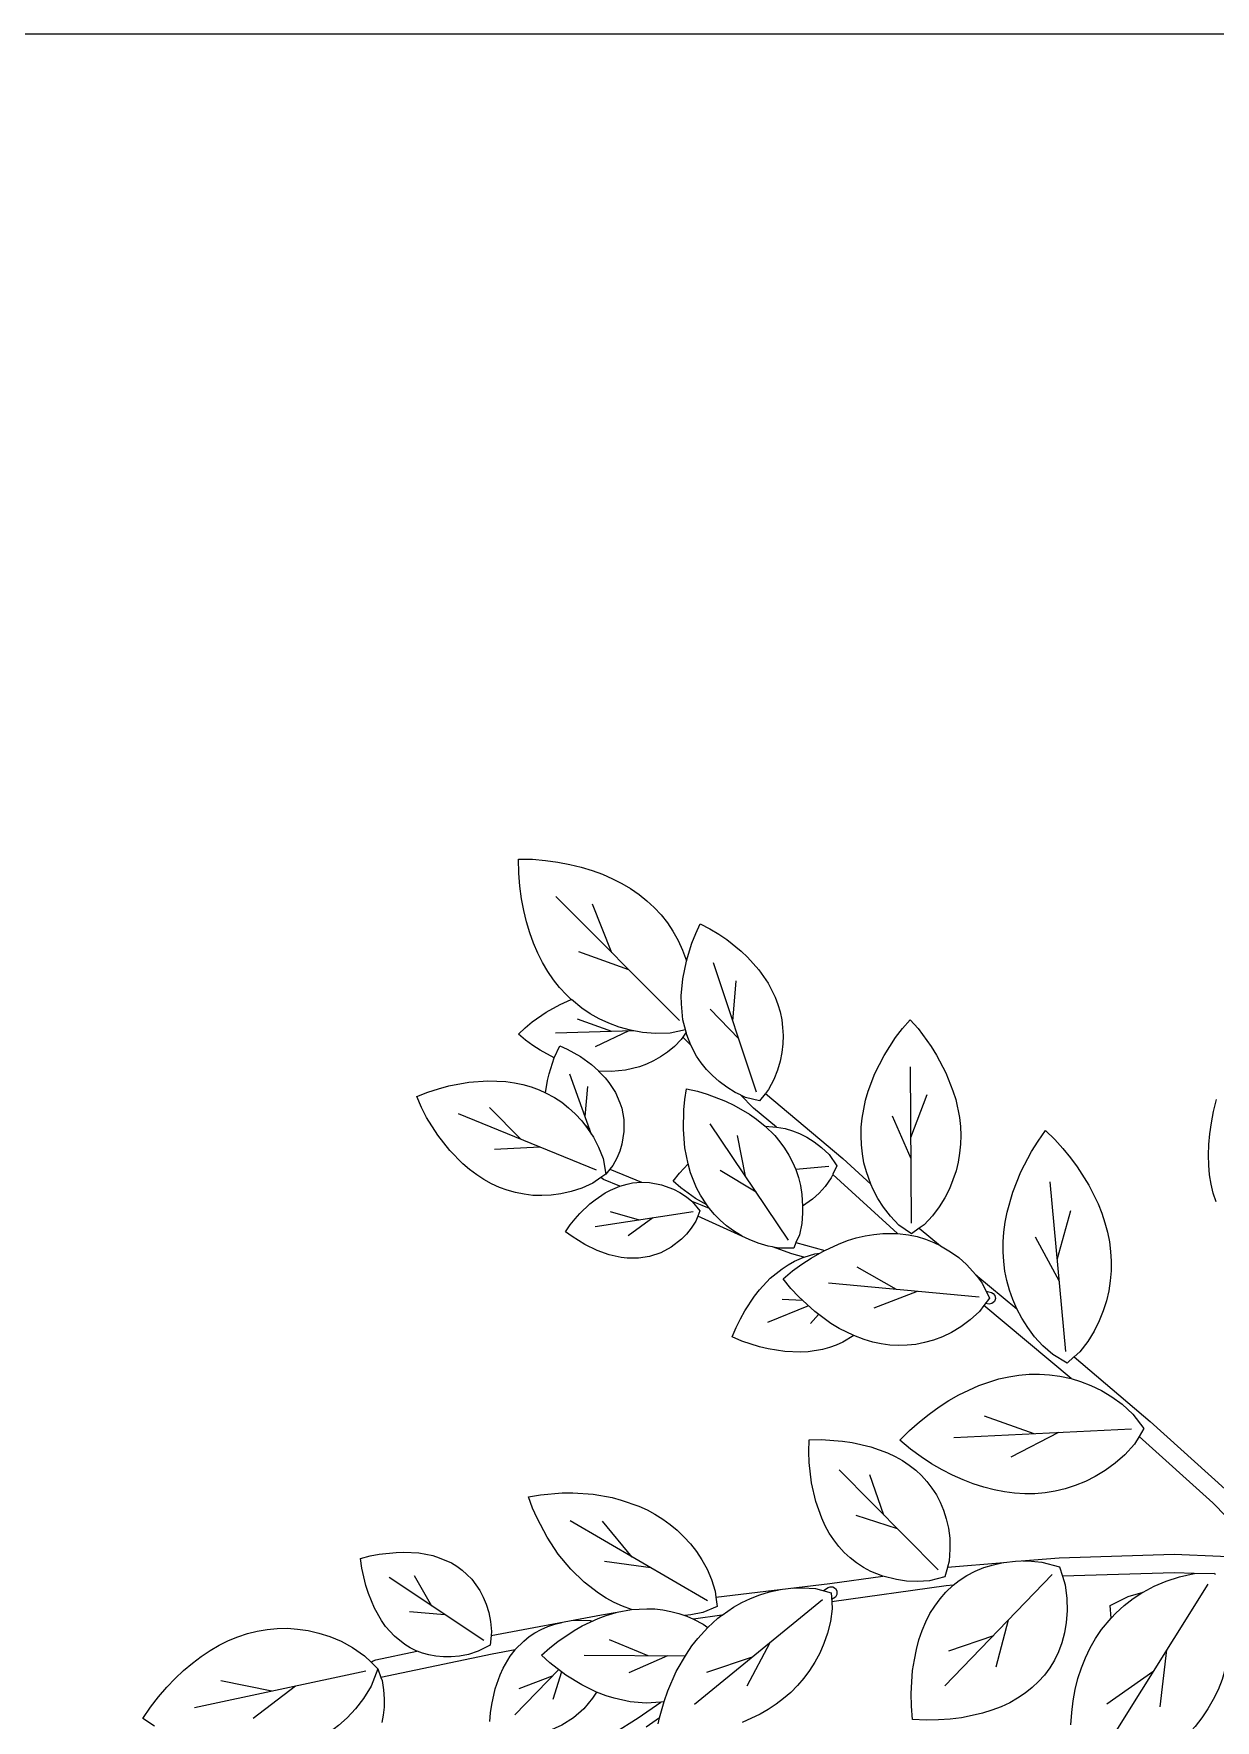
# Model space of a CAD drawing. Header units: millimetres. Extents: x 488786 to 747986, y 25193 to 95000.
# Drawn here: x 579773 to 580394, y 82563 to 83449 of the extents above; entities that cross this region are included whole.
import ezdxf

# ---------------------------------------------------------------- set-up
doc = ezdxf.new("R2010")
doc.units = ezdxf.units.MM
for name, color, linetype in [('10. ETC', 251, 'Continuous'), ('6. FUR1', 181, 'Continuous'), ('8. FUR-L', 74, 'Continuous')]:
    doc.layers.add(name, color=color, linetype=linetype)
doc.layers.add('7. FUR2', color=241, linetype='Continuous', lineweight=5)

# ---------------------------------------------------------------- blocks, each defined once
blk = doc.blocks.new('YUHIHA_Accessory_Plant_Shrub_A_Plan')
at = {"layer": '6. FUR1'}
for points in [[(-95.2, -80), (-94.8, -73.5), (-94, -67.3), (-92.9, -61.4), (-91.5, -55.6), (-89.7, -50), (-87.6, -44.7), (-85.1, -39.5), (-82.3, -34.6), (-79.1, -29.9), (-74.1, -23.9), (-74.5, -17.3), (-65.2, -12.5), (-57.3, -10.2), (-51.5, -7.1), (-45.2, -4.4), (-38.1, -2.1), (-30.4, -0.5), (-40.8, 0), (-99.6, -1.8), (-98.2, -6.3), (-97.3, -13.6), (-97.2, -20.1), (-97.7, -26.1), (-98.6, -31.6), (-100, -36.8), (-101.8, -41.5), (-103.9, -45.9), (-106.3, -50), (-109.1, -53.8), (-112.2, -57.2), (-115.5, -60.4), (-119.2, -63.3), (-123.2, -66), (-127.4, -68.3), (-131.9, -70.4), (-136.7, -72.3), (-141.7, -73.8), (-147.1, -75.1), (-152.7, -76.2), (-158.6, -76.9), (-164.8, -77.4), (-171.3, -77.5), (-178.4, -77.1), (-179, -70.1), (-179.1, -63.5), (-178.9, -57.3), (-178.4, -51.4), (-177.5, -45.8), (-176.4, -40.4), (-175.1, -35.3), (-173.4, -30.4), (-171.5, -25.8), (-169.3, -21.5), (-166.8, -17.5), (-164, -13.7), (-160.9, -10.2), (-157.1, -6.6), (-160.8, -6.9), (-220.9, -15.3), (-220.7, -19), (-221.6, -25.6), (-223.1, -31.7), (-225, -37.2), (-227.2, -42.3), (-229.8, -47), (-232.6, -51.4), (-235.6, -55.5), (-238.9, -59.3), (-242.4, -62.9), (-246.2, -66.1), (-250.1, -69.1), (-254.3, -71.9), (-258.6, -74.4), (-267.9, -78.7)], [(-312.2, -79.4), (-311.4, -76.2), (-318.5, -81.2)], [(-400.6, -78.2), (-400.2, -73.6), (-399.6, -69.2), (-397.8, -61), (-395.2, -53.6), (-393.6, -50.2), (-389.9, -43.9), (-387.2, -40.5), (-399.4, -42.8), (-457.8, -55.1), (-457.2, -56.6), (-456.4, -61.6), (-456.1, -66.3), (-456.2, -70.7), (-456.6, -74.8), (-457.4, -78.7)], [(-576.8, -80.6), (-583, -76.7), (-578.9, -70.6), (-574.7, -65.2), (-570.4, -60.2), (-566, -55.6), (-561.5, -51.4), (-556.9, -47.5), (-552.3, -44), (-547.6, -40.9), (-542.8, -38.1), (-537.9, -35.7), (-533, -33.7), (-528, -32), (-522.9, -30.7), (-517.7, -29.8), (-512.4, -29.3), (-507, -29.2), (-501.6, -29.6), (-496.1, -30.4), (-490.4, -31.7), (-484.6, -33.5), (-478.7, -36), (-472.7, -39.3), (-466.4, -43.6), (-462.9, -47.1), (-461.9, -46.3), (-460.5, -45.8), (-438.9, -41.2), (-442.4, -39.5), (-445.3, -37.8), (-450.7, -33.4), (-455.4, -28.2), (-457.5, -25.2), (-461.2, -18.6), (-464.4, -11), (-465.7, -6.8), (-467.8, 2.3), (-468.5, 7.4), (-463.5, 8.8), (-458.8, 9.7), (-449.9, 10.7), (-445.8, 10.8), (-437.9, 10.4), (-430.6, 9), (-427.2, 7.9), (-420.8, 5.2), (-417.9, 3.4), (-415.1, 1.4), (-412.6, -0.9), (-410.1, -3.4), (-407.9, -6.3), (-405.9, -9.4), (-404.1, -12.8), (-402.6, -16.6), (-401.2, -20.9), (-400.3, -25.6), (-399.8, -30.9), (-399.9, -33), (-341.9, -22.1), (-333.6, -20.8), (-326.2, -19.4), (-330.9, -17.6), (-335.2, -15.6), (-339.4, -13.4), (-343.5, -10.8), (-351.1, -5), (-358.1, 1.9), (-364.6, 9.8), (-370.5, 18.7), (-375.7, 28.6), (-378.1, 34), (-380.2, 39.9), (-374, 41), (-362.5, 41.9), (-356.9, 41.9), (-346.3, 41.2), (-336.3, 39.5), (-331.5, 38.2), (-322.3, 35), (-317.9, 33), (-313.8, 30.8), (-309.7, 28.2), (-305.8, 25.4), (-302.1, 22.3), (-298.6, 18.9), (-295.2, 15.2), (-292, 11.1), (-289.1, 6.7), (-286.4, 1.8), (-284.1, -3.6), (-282.1, -9.7), (-281.8, -12.9), (-221.9, -5.7), (-194, -1.8), (-200.4, 0.7), (-204.3, 2.8), (-207.9, 5.2), (-211.3, 7.8), (-214.4, 10.7), (-217.2, 13.8), (-219.8, 17.2), (-222.2, 20.8), (-224.3, 24.6), (-226.2, 28.7), (-229.3, 37.5), (-231.5, 47.2), (-232.7, 57.9), (-232.9, 63.6), (-232.7, 69.8), (-226.5, 70), (-215.3, 69.2), (-210.1, 68.4), (-200.4, 66.2), (-191.6, 63), (-187.6, 61.1), (-183.8, 58.9), (-180.2, 56.5), (-176.8, 53.9), (-173.7, 51), (-170.9, 47.9), (-168.3, 44.5), (-165.9, 40.9), (-163.9, 37), (-162.2, 32.8), (-160.7, 28.3), (-159.6, 23.4), (-158.9, 18.1), (-158.8, 12.4), (-159.2, 6), (-160, 2.9), (-130.5, 5.4), (-124.4, 6.1), (-121.3, 6.2), (-101.3, 7.9), (-40.9, 9.7), (7.7, 7.6), (-20.7, 36.8), (-59.4, 71.5), (-61.8, 67.6), (-66.9, 62), (-72, 57.5), (-77.2, 53.7), (-82.4, 50.5), (-87.6, 47.9), (-92.9, 45.8), (-98.2, 44.1), (-103.5, 42.8), (-108.8, 42), (-114.1, 41.5), (-119.5, 41.5), (-124.8, 41.8), (-130.2, 42.5), (-135.6, 43.5), (-141, 44.9), (-146.5, 46.7), (-151.9, 48.8), (-157.4, 51.3), (-162.9, 54.1), (-168.4, 57.3), (-173.9, 60.9), (-179.5, 64.9), (-185.1, 69.6), (-180, 74.8), (-174.8, 79.3), (-169.7, 83.4), (-164.5, 87.1), (-159.3, 90.5), (-154.1, 93.4), (-148.9, 96), (-143.6, 98.3), (-138.4, 100.2), (-133.1, 101.8), (-127.8, 103), (-122.5, 103.8), (-117.1, 104.3), (-111.8, 104.4), (-106.4, 104), (-101, 103.3), (-95, 102), (-140.9, 140.4), (-143.2, 137.3), (-148.2, 132.8), (-153.1, 129.2), (-157.9, 126.3), (-162.7, 124), (-167.4, 122.2), (-172.1, 120.9), (-176.7, 120), (-181.3, 119.5), (-185.9, 119.4), (-190.4, 119.6), (-194.9, 120.2), (-199.4, 121.2), (-203.8, 122.5), (-209.3, 124.6), (-215, 121.1), (-218.5, 119.6), (-222, 118.3), (-225.7, 117.3), (-233.3, 116.1), (-237.3, 115.9), (-245.6, 116.2), (-254.3, 117.6), (-258.9, 118.7), (-268.2, 121.7), (-273.2, 123.9), (-271.2, 128.9), (-268.9, 133.4), (-266.6, 137.7), (-261.5, 145.3), (-258.8, 148.7), (-253.2, 154.7), (-247, 159.7), (-243.8, 161.8), (-240.5, 163.7), (-235.5, 165.8), (-241.9, 167.6), (-252, 171.2), (-254.4, 171.6), (-259.6, 173.2), (-264.3, 175.1), (-291.3, 187.3), (-292.3, 184.8), (-294.8, 181.1), (-297.3, 177.9), (-299.9, 175.3), (-305.3, 171.1), (-310.8, 168.1), (-316.6, 166.2), (-322.5, 165.3), (-328.5, 165.3), (-331.6, 165.7), (-337.8, 167), (-344.2, 169.3), (-350.7, 172.4), (-357.4, 176.6), (-360.8, 179.2), (-358.4, 182.8), (-355.8, 185.9), (-353.3, 188.8), (-348, 193.8), (-345.3, 195.9), (-339.9, 199.6), (-337.1, 201.1), (-332.3, 203.1), (-340.9, 206.6), (-342.2, 207.7), (-346.4, 204.7), (-352.3, 202.1), (-357.9, 200.3), (-363.2, 199.1), (-368.3, 198.4), (-373.3, 198.2), (-378, 198.3), (-382.6, 198.9), (-387.1, 199.8), (-391.4, 201), (-395.6, 202.5), (-399.7, 204.4), (-403.7, 206.6), (-407.5, 209), (-411.2, 211.8), (-414.8, 214.8), (-421.6, 221.8), (-427.9, 229.9), (-433.8, 239.3), (-436.5, 244.4), (-438.9, 250.2), (-433.1, 252.5), (-427.6, 254.3), (-422.1, 255.8), (-411.7, 257.7), (-401.7, 258.4), (-392.2, 258.1), (-387.6, 257.4), (-383.2, 256.5), (-378.9, 255.3), (-374.7, 253.7), (-371.3, 252.2), (-370.3, 258.7), (-369.5, 262.1), (-366.8, 270.5), (-374.2, 274.6), (-378, 277), (-381.8, 279.8), (-385.6, 283), (-382, 286.4), (-378.3, 289.4), (-371, 294.5), (-363.7, 298.6), (-357.8, 301.2), (-360.3, 303.6), (-363.9, 307.5), (-367.2, 311.6), (-370.2, 316), (-372.9, 320.7), (-375.4, 325.6), (-377.7, 330.9), (-379.6, 336.3), (-381.4, 342), (-382.8, 348), (-384, 354.2), (-384.9, 360.8), (-385.4, 367.6), (-385.5, 375), (-378.2, 374.9), (-371.3, 374.3), (-364.8, 373.4), (-358.5, 372.2), (-352.6, 370.7), (-346.8, 369), (-341.4, 367), (-336.2, 364.7), (-331.3, 362.2), (-326.6, 359.5), (-322.2, 356.4), (-318.1, 353.1), (-314.2, 349.6), (-310.6, 345.7), (-307.3, 341.5), (-304.4, 337.1), (-301.7, 332.3), (-299.4, 327.2), (-297.3, 321.5), (-294.4, 330.9), (-292.4, 335.9), (-290, 341), (-284.9, 338.4), (-280.3, 335.6), (-276.1, 332.7), (-268.5, 326.6), (-265.2, 323.4), (-259.3, 316.8), (-254.4, 309.8), (-250.7, 302.4), (-249.2, 298.6), (-248.1, 294.7), (-247.2, 290.6), (-246.7, 286.5), (-246.5, 282.3), (-246.6, 277.9), (-247.1, 273.4), (-248.1, 268.8), (-249.4, 264.1), (-251.4, 259.1), (-254.2, 253.9), (-255.8, 251.8), (-215, 217.7), (-200.3, 204.2), (-202.7, 210.7), (-204, 215.4), (-204.8, 220.1), (-205.3, 224.8), (-205.5, 229.5), (-205.4, 234.2), (-204.9, 238.9), (-203.1, 248.3), (-201.8, 253), (-198.2, 262.4), (-193.4, 271.8), (-187.4, 281.2), (-183.8, 285.9), (-179.7, 290.6), (-175.5, 286), (-168.7, 276.6), (-165.8, 272), (-160.9, 262.6), (-157.2, 253.3), (-155.7, 248.6), (-153.8, 239.2), (-153.3, 234.5), (-153.1, 229.8), (-153.2, 225.2), (-153.7, 220.4), (-154.5, 215.8), (-155.6, 211.1), (-157.2, 206.4), (-159.1, 201.7), (-161.5, 197), (-164.4, 192.2), (-168, 187.5), (-172.4, 182.8), (-174.9, 181), (-163.8, 171.8), (-158.5, 168.7), (-154.2, 165.6), (-150, 161.9), (-145.2, 156.5), (-123.6, 138.6), (-125.8, 143.5), (-127.5, 148.4), (-128.9, 153.5), (-129.9, 158.5), (-130.5, 163.6), (-130.8, 168.7), (-130.8, 173.8), (-130.4, 179), (-129.7, 184.2), (-128.7, 189.4), (-125.7, 199.9), (-121.5, 210.6), (-115.9, 221.3), (-112.5, 226.8), (-108.6, 232.3), (-103.7, 227.6), (-99.4, 222.9), (-95.5, 218.1), (-91.9, 213.3), (-85.8, 203.6), (-80.9, 193.8), (-79, 188.9), (-77.3, 183.9), (-76, 178.9), (-75, 173.9), (-74.4, 168.8), (-74.1, 163.7), (-74.1, 158.6), (-74.5, 153.4), (-75.3, 148.2), (-76.5, 142.9), (-78.2, 137.7), (-80.3, 132.3), (-83, 127), (-86.3, 121.5), (-90.6, 116), (-93.5, 113.5), (-53.6, 79.4), (-14.1, 43.9)], [(-18.9, 194.9), (-20.4, 199.4), (-21.5, 204.2), (-22.3, 209.1), (-22.7, 214.2), (-22.9, 219.5), (-22.7, 225), (-22.2, 230.6), (-21.4, 236.4), (-20.3, 242.4), (-18.7, 248.6)]]:
    blk.add_lwpolyline(points, dxfattribs=at)
for points in [[(-316.6, 205.1), (-310.4, 203.9), (-304, 201.5), (-300.7, 199.8), (-297.3, 197.6), (-294.4, 195.2), (-289.1, 193.2), (-285.3, 191.5), (-286.6, 193.3), (-292.5, 196.7), (-296.4, 199.4), (-300.3, 202.3), (-304.2, 205.8), (-301, 210), (-296.4, 214.9), (-298.1, 223.3), (-298.9, 232.9), (-298.7, 243.2), (-298.1, 248.6), (-297.2, 254.3), (-291.5, 253.1), (-286.3, 251.5), (-276.7, 247.8), (-272.3, 245.7), (-264.2, 241), (-260.5, 238.4), (-255.9, 234.7), (-250, 234.2), (-262, 244.2), (-268.8, 251.1), (-271.6, 252.4), (-276.1, 255.2), (-280.1, 258.1), (-283.6, 261.2), (-286.7, 264.5), (-289.5, 267.9), (-291.9, 271.4), (-294.9, 277.2), (-299.1, 281.4), (-300, 280.2), (-303.6, 276.5), (-307.2, 273.5), (-310.9, 271.1), (-314.5, 269), (-318.2, 267.3), (-321.9, 265.9), (-329.3, 264.1), (-336.7, 263.4), (-343.4, 263.6), (-340, 260.1), (-338, 257.6), (-334.6, 252.4), (-332.2, 247), (-331.3, 244.2), (-330.2, 238.2), (-330.1, 231.9), (-331.2, 225.2), (-332.3, 221.6), (-333.9, 217.9), (-336, 214), (-337.6, 212), (-320.9, 205.2)], [(-217.4, 172.7), (-212.7, 174.5), (-208, 175.9), (-203.3, 177.1), (-198.7, 177.8), (-194.1, 178.3), (-186.3, 178.3), (-220.3, 209.3), (-221.2, 207.5), (-224.3, 203), (-227.6, 199.4), (-231, 196.3), (-236.2, 192.6), (-236.2, 188.9), (-236.7, 183.5), (-237.9, 177.6), (-239.7, 173.5), (-224.6, 169.3)], [(-288.5, -27.1), (-286, -28.8), (-280.7, -23.9), (-278.6, -22.3), (-293.5, -24.5)], [(-387.1, -92.7), (-383.7, -95.3), (-380.3, -98.4), (-377.1, -102), (-373.9, -106.4), (-372.4, -109.6), (-348.3, -92.3), (-322.6, -76.3), (-310.7, -68), (-318.4, -68.5), (-326.8, -67.8), (-335.3, -66), (-339.5, -64.7), (-344.6, -62.7), (-346.6, -66), (-351.2, -71.5), (-356.6, -76.2), (-362.8, -80.2), (-369.7, -83.3), (-377.5, -85.8), (-386, -87.4), (-394.7, -88.2), (-390.6, -90.4)]]:
    blk.add_lwpolyline(points, close=True, dxfattribs=at)
at = {"layer": '8. FUR-L'}
for points in [[(-300.9, 290.1), (-365.9, 355.3)], [(-336.5, 325.8), (-346.6, 351.4)], [(-327.6, 316.9), (-353.9, 326.3)], [(-294.9, 277.3), (-297.1, 282.6), (-298.2, 286.6), (-299.1, 290.6), (-299.9, 298.9), (-300, 303.2), (-299.2, 312), (-297.3, 321.4)], [(-260.5, 252.6), (-283.1, 320.5)], [(-272.9, 289.8), (-271.1, 311.1)], [(-297.8, 285.3), (-305.9, 283.5), (-313.5, 283.4), (-320.4, 283.9), (-326.7, 285.1), (-332.6, 286.7), (-338, 288.7), (-343.1, 291), (-347.9, 293.7), (-352.3, 296.7), (-357.7, 301.2)], [(-269.8, 280.5), (-284.8, 296.2)], [(-324.9, 284.8), (-366, 283.6)], [(-336.5, 284.4), (-354.6, 290.9)], [(-327.6, 284.7), (-345.2, 276.4)], [(-297.5, 284), (-299.1, 281.5)], [(-366.7, 270.5), (-363.8, 276.9), (-359.9, 275.1), (-353, 271.2), (-347.2, 267), (-343.4, 263.7)], [(-179, 183.7), (-179.6, 265.9)], [(-347.1, 230.2), (-358.5, 262)], [(-371.3, 252.2), (-366.6, 249.7), (-362.8, 247.2), (-359.2, 244.3), (-355.7, 241.1), (-352.3, 237.5), (-349.2, 233.4), (-346.2, 228.8), (-343.5, 223.6), (-341.1, 217.6), (-339.6, 209.5)], [(-350.5, 239.8), (-349.1, 255.5)], [(-258.9, 248), (-266.2, 249.8), (-268.7, 251)], [(-255.9, 251.7), (-258.9, 248)], [(-179.3, 228.7), (-170.7, 251.3)], [(-344.6, 211.5), (-417.1, 241.2)], [(-384.3, 227.8), (-400.7, 244.5)], [(-179.2, 217.5), (-189, 239.9)], [(-348.1, 233.1), (-351.1, 235.9)], [(-243.7, 174.8), (-284.8, 235.9)], [(-255.9, 234.6), (-250.9, 229.7), (-248.2, 226.5), (-245.7, 223.1), (-243.4, 219.5), (-241.5, 215.8), (-239.8, 211.8), (-238.4, 207.7), (-237.3, 203.4), (-236.6, 198.8), (-236.2, 192.6)], [(-250, 234.2), (-245.3, 233.4), (-241.6, 232.2), (-237.8, 230.8), (-234, 228.8), (-230.2, 226.4), (-226.3, 223.5), (-222.3, 219.7), (-218.2, 213.9)], [(-374.4, 223.7), (-398.1, 222.4)], [(-266.2, 208.3), (-270.4, 229.7)], [(-286.6, 193.3), (-289.9, 198.4), (-291.9, 202.2), (-295.1, 210.2), (-296.4, 214.9)], [(-222.4, 213.5), (-239.8, 211.9)], [(-218.2, 213.9), (-220.3, 209.4)], [(-339.6, 209.5), (-342.2, 207.7)], [(-337.6, 212), (-339.6, 209.5)], [(-339.6, 209.5), (-339.6, 209.5)], [(-332.3, 203.1), (-328.5, 204.2), (-325.6, 204.8), (-321, 205.2)], [(-260.6, 199.9), (-279.6, 211.4)], [(-179, 178.1), (-185.6, 182.7), (-190.1, 187.4), (-193.7, 192.1), (-196.7, 196.7), (-199.1, 201.4), (-200.3, 204.2)], [(-97.8, 116.3), (-106.1, 205.4)], [(-294.3, 195.1), (-290.2, 190.2)], [(-293.7, 189.7), (-345.3, 181.7)], [(-322, 185.3), (-337.1, 189.6)], [(-314.9, 186.4), (-327.9, 177)], [(-290.2, 190.2), (-291.3, 187.4)], [(-268, 176.9), (-272.6, 179.7), (-276.2, 182.3), (-279.5, 185.2), (-282.5, 188.2), (-285.3, 191.5)], [(-102.3, 165.2), (-95.2, 190.4)], [(-186.3, 178.3), (-180.5, 177.6), (-176, 176.6), (-171.6, 175.3), (-167.2, 173.5), (-163.9, 171.9)], [(-174.9, 181), (-179, 178.1)], [(-240.9, 170.6), (-248.5, 170.5), (-251.7, 171.1)], [(-209.3, 124.6), (-217, 128.4), (-221.3, 131), (-229.8, 137.3), (-238.2, 144.9), (-242.4, 149.3), (-246.5, 154.4), (-241.5, 158.6), (-236.6, 162.2), (-231.8, 165.3), (-224.7, 169.3)], [(-239.7, 173.5), (-240.9, 170.6)], [(-101.2, 153), (-113.8, 176.4)], [(-235.4, 165.8), (-229.8, 167.5), (-227.1, 168)], [(-186.8, 148.8), (-207.6, 160.6)], [(-143.4, 144.8), (-222.6, 152.2)], [(-145, 156.3), (-141.8, 152.1), (-138, 144.3)], [(-236.3, 143.1), (-246.9, 143.5)], [(-176, 147.8), (-198.7, 139.1)], [(-138, 144.3), (-140.9, 140.4)], [(-139.8, 148), (-136.9, 147.2), (-136.1, 146.8), (-135.2, 145.6), (-134.9, 144.1), (-135.3, 142.6), (-136.7, 141.4), (-138.2, 141.1), (-140.1, 141.5)], [(-233.2, 140.2), (-254.7, 131.4)], [(-227.8, 135.7), (-232, 130.9)], [(-97.2, 110.2), (-104.8, 114.7), (-110, 119.3), (-114.3, 124), (-117.9, 128.8), (-121, 133.7), (-123.6, 138.6)], [(-93.6, 113.4), (-97.2, 110.2)], [(-95, 102), (-90.2, 100.5), (-84.7, 98.4), (-79.2, 95.8), (-73.7, 92.5), (-68.2, 88.5), (-62.6, 83.4), (-56.9, 75.8)], [(-114.5, 73), (-140.7, 82.2)], [(-63.3, 75.5), (-156.8, 70.9)], [(-101.7, 73.6), (-126.8, 60.8)], [(-56.9, 75.8), (-59.4, 71.6)], [(-164.9, 1.5), (-217, 54)], [(-193.5, 30.2), (-200.9, 51.4)], [(-286.2, -14.8), (-358.4, 27.2)], [(-325.8, 8.2), (-341.3, 27.1)], [(-186.3, 23.1), (-208.1, 30)], [(-315.9, 2.5), (-340.4, 5.9)], [(-160.1, 2.8), (-161.4, -2.1)], [(-157.1, -6.6), (-153.9, -4.1), (-149.9, -1.5), (-145.6, 0.8), (-140.9, 2.7), (-135.9, 4.2), (-130.9, 5.3)], [(-120.5, 6.2), (-117.9, 6.2), (-110.5, 5.6), (-101.2, 3)], [(-101.2, 3), (-99.6, -1.8)], [(-403.8, -35.7), (-453.5, -2.6)], [(-431.1, -17.6), (-440.1, -1.6)], [(-278.5, -22.3), (-272.6, -18.1), (-268.2, -15.7), (-263.6, -13.5), (-258.7, -11.6), (-253.6, -10.1), (-247.8, -8.8)], [(-241.6, -8.1), (-236.2, -7.9), (-229.4, -8.3), (-221.2, -10.5)], [(-225.3, -9.4), (-222.7, -7.7), (-221.8, -7.4), (-220.3, -7.5), (-219, -8.3), (-218.2, -9.6), (-218.2, -11.4), (-219, -12.8), (-221, -14.1)], [(-161.4, -2.1), (-169.5, -4.2), (-175.9, -4.6), (-181.6, -4.4), (-186.9, -3.6), (-194, -1.8)], [(-105, -1), (-161.4, -59.5)], [(-23.3, -6.1), (-76, -90.2)], [(-30.3, -0.5), (-19.7, -0.3)], [(-19.7, -0.3), (-19.4, -0.9)], [(-281.2, -17.7), (-288.6, -20.9), (-294.9, -22.2), (-298.1, -22.5)], [(-225.8, -14.2), (-293, -69.2)], [(-281.8, -12.9), (-281.2, -17.7)], [(-221.2, -10.5), (-220.9, -15.3)], [(-74.1, -23.9), (-71.6, -21.2), (-67.3, -17.3), (-62.5, -13.6), (-57.4, -10.3)], [(-14.4, -12.9), (-13.2, -17.7), (-12.2, -25), (-11.9, -31.9), (-12.1, -38.4), (-12.9, -44.6), (-14.2, -50.5), (-15.8, -56.2), (-17.9, -61.6), (-20.4, -66.7), (-23.2, -71.6), (-26.4, -76.3), (-29.9, -80.8), (-33.8, -85), (-38.1, -89), (-42.6, -92.9), (-47.5, -96.5), (-51.6, -99.1)], [(-424.2, -22.1), (-442.9, -20.6)], [(-387.2, -40.4), (-382.8, -35.9), (-380, -33.6), (-377, -31.6), (-373.7, -29.8), (-370.2, -28.2), (-366.4, -27), (-362.8, -26.1)], [(-344.6, -62.7), (-352.2, -59), (-360.7, -53.8), (-369.1, -47.4), (-373.4, -43.4), (-369.1, -39.5), (-364.9, -36.2), (-356.3, -30.4), (-352.1, -28), (-343.6, -24), (-339.4, -22.5), (-334.2, -20.9)], [(-361.6, -25.8), (-357.9, -25.2), (-353.2, -25), (-347.8, -25.2), (-346.8, -25.4)], [(-326.1, -19.4), (-318.1, -18.9), (-313.9, -19), (-309.7, -19.5), (-305.4, -20.3), (-301.2, -21.4), (-297, -22.9), (-293.5, -24.5)], [(-128.2, -25), (-134.7, -49.7)], [(-399.9, -33), (-400.4, -38)], [(-317.4, -43.7), (-337.7, -35.3)], [(-311.4, -76.2), (-309, -67.6), (-307, -62.1), (-302.6, -52), (-297.3, -42.8), (-294.4, -38.5), (-291.2, -34.5), (-286.1, -28.8)], [(-135.9, -33.1), (-159.5, -41.2)], [(-400.4, -38), (-406.7, -41.3), (-411.8, -42.9), (-416.5, -43.8), (-420.9, -44.2), (-425, -44.2), (-428.9, -43.9), (-432.6, -43.2), (-436, -42.3), (-438.8, -41.2)], [(-297.9, -43.8), (-351, -43.5)], [(-307.2, -43.7), (-327.6, -52.7)], [(-253.4, -36.9), (-265.5, -59.7)], [(-44.9, -40.6), (-48.5, -70.5)], [(-465.7, -51.8), (-555.8, -71)], [(-459.5, -50.5), (-463, -59.7), (-467, -66.1), (-471.2, -71.6), (-475.6, -76.2), (-480.1, -80.3), (-484.7, -83.8), (-489.5, -86.8), (-494.3, -89.3), (-499.2, -91.4), (-504.2, -93.1), (-508.8, -94.2)], [(-462.9, -47.1), (-459.5, -50.5)], [(-459.5, -50.5), (-457.8, -55.1)], [(-459.5, -50.5), (-459.5, -50.5)], [(-364.5, -51.1), (-387.4, -74.7)], [(-363, -52.1), (-367.5, -66.7)], [(-262.7, -44.4), (-286.8, -52.4)], [(-52.1, -52.1), (-76.4, -69)], [(-515.1, -62.3), (-542, -56.9)], [(-502.7, -59.7), (-525, -76.6)], [(-367.8, -54.4), (-385.4, -61.1)], [(-309, -67.8), (-310.6, -68)]]:
    blk.add_lwpolyline(points, dxfattribs=at)

msp = doc.modelspace()

# ---------------------------------------------------------------- linework, layer by layer
at = {"layer": '10. ETC'}
msp.add_line((575900, 83449.08), (584900, 83449.08), dxfattribs=at)

# ---------------------------------------------------------------- block references
at = {"layer": '7. FUR2'}
msp.add_blockref('YUHIHA_Accessory_Plant_Shrub_A_Plan', (580413.6, 82640.34), dxfattribs=at)

doc.saveas('drawing.dxf')
